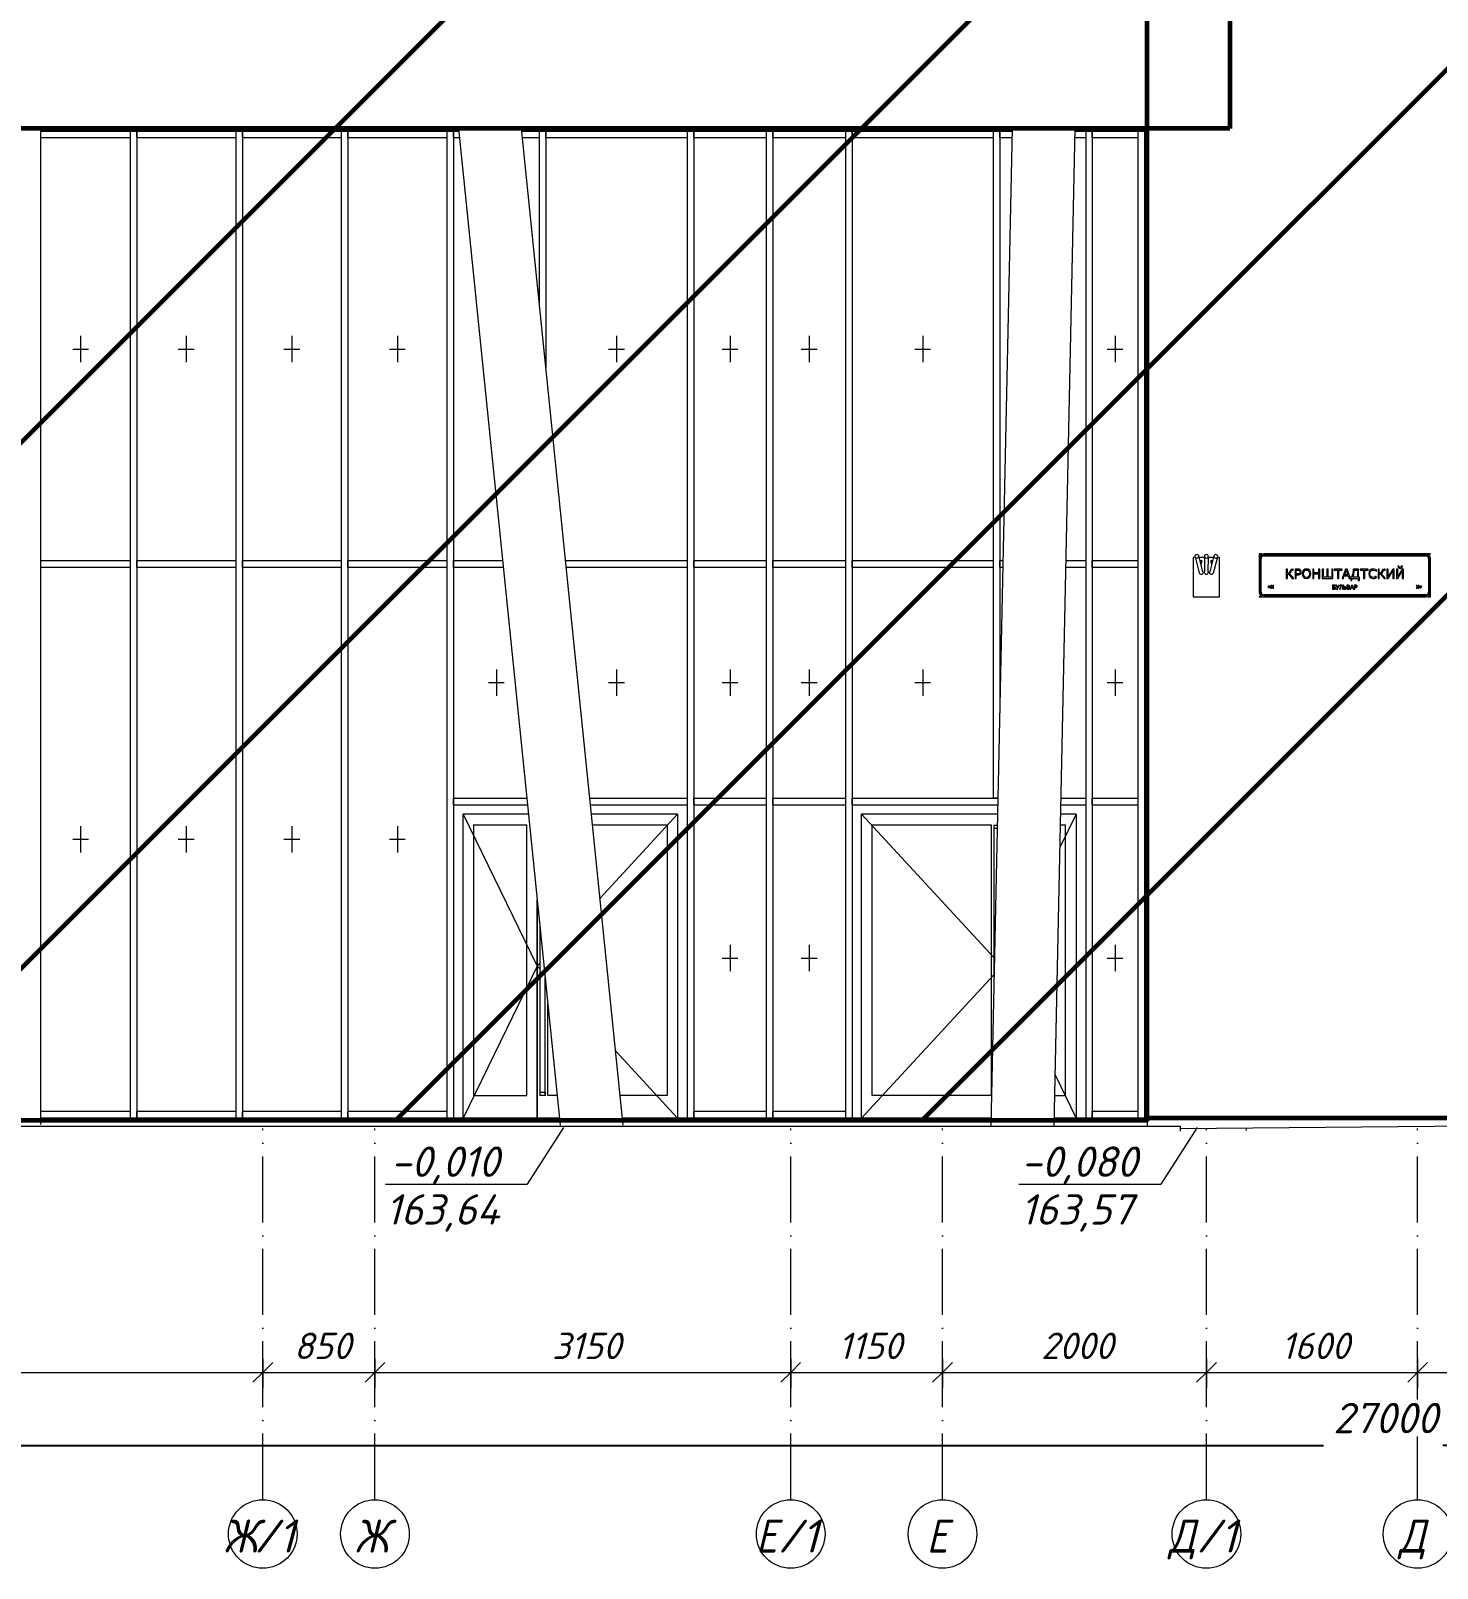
# Model space of a CAD drawing. Header units: millimetres. Extents: x 3914 to 443608, y -156176 to 78197.
# Drawn here: x 393640 to 404297, y -5714 to 5937 of the extents above; entities that cross this region are included whole.
import ezdxf

# ---------------------------------------------------------------- set-up
doc = ezdxf.new("R2010")
doc.units = ezdxf.units.MM
for name, pattern in [('200_ШТРИХ_ш1п0_6_', [160, 100, -60]), ('50_200_ШТРИХ_1Т_ш5_п1_п1_', [700, 500, -100, 0, -100]), ('Штриховая', [600, 400, -200])]:
    doc.linetypes.add(name, pattern=pattern)
for name, color, linetype, lineweight in [('0) клиннинг', 90, 'Continuous', 60), ('A-ANNO-DIMS', 7, 'Continuous', 9), ('A-ANNO-NOTE', 7, 'Continuous', 9), ('A-COLS', 7, 'Continuous', 9), ('A-DETL-3', 7, '200_ШТРИХ_ш1п0_6_', 9), ('A-DOOR-1', 7, 'Continuous', 5), ('A-FLOR', 7, 'Continuous', 9), ('A-GENM', 7, 'Continuous', 9), ('A-GLAZ-3', 7, 'Штриховая', 5), ('A-GLAZ-CURT', 7, 'Continuous', 9), ('A-GLAZ-CURT-1', 7, 'Continuous', 5), ('A-GLAZ-CWMG', 7, 'Continuous', 9), ('A-WALL', 7, 'Continuous', 5), ('I-WALL', 7, 'Continuous', 5), ('S-COLS', 7, 'Continuous', 9), ('Оси', 7, 'Continuous', 9), ('Оси-1', 7, '50_200_ШТРИХ_1Т_ш5_п1_п1_', 9)]:
    doc.layers.add(name, color=color, linetype=linetype, lineweight=lineweight)
doc.styles.add('ISOCPEUR_I', font='isocpeui.ttf', dxfattribs={"height": 250})
doc.styles.add('ISOCPEUR_I_1', font='isocpeui.ttf', dxfattribs={"height": 230})
doc.styles.add('ISOCPEUR_I_2', font='isocpeui.ttf', dxfattribs={"width": 0.9, "height": 250})
doc.dimstyles.new('ISO-2_0_0_9К_Средний_с_подложкой_1', dxfattribs={"dimscale": 304.8, "dimtxt": 199.196235, "dimasz": 0.492126, "dimexe": 0.393701, "dimexo": 0, "dimgap": 0.131234, "dimtad": 1, "dimdec": 0, "dimzin": 0, "dimdsep": 46, "dimtxsty": 'ISOCPEUR_I_1', "dimblk1": 'OBLIQUE', "dimblk2": 'OBLIQUE', "dimsah": 1, "dimcen": 0.09, "dimdle": 0.393701, "dimazin": 0, "dimtfac": 1, "dimtdec": 4, "dimtix": 1, "dimtmove": 2, "dimatfit": 3, "dimfxl": 1, "dimtvp": 1, "dimtfill": 1, "dimtolj": 1, "dimtzin": 0, "dimarcsym": 2})

# ---------------------------------------------------------------- blocks, each defined once
blk = doc.blocks.new('Ось сетки - Круг_Ø6_00__ISO-2_5_0_9K_ кружки поменьше-23056867-АР2_Фасад ___-А')
at = {"layer": 'Оси'}
blk.add_circle((0, -3152), 260, dxfattribs=at)
blk = doc.blocks.new('_Oblique')
at = {"color": 0, "linetype": 'ByBlock', "lineweight": -2}
blk.add_line((-0.5, -0.5), (0.5, 0.5), dxfattribs=at)
blk = doc.blocks.new('*D981')
at = {"layer": 'A-ANNO-DIMS', "color": 0, "lineweight": -2, "transparency": 16777216}
for p, q in [((390548, -4677), (390548, -4903)), ((417548, -4677), (417548, -4903)), ((390428, -4783), (403436, -4783)), ((417668, -4783), (404338, -4783))]:
    blk.add_line(p, q, dxfattribs=at)
at = {"layer": 'Defpoints', "color": 0, "transparency": 16777216}
for p in [(390548, -4677), (417548, -4677), (417548, -4783)]:
    blk.add_point(p, dxfattribs=at)
at = {"layer": 'A-ANNO-DIMS', "color": 0, "lineweight": -2, "transparency": 16777216, "xscale": 150, "yscale": 150, "zscale": 150, "rotation": 180}
blk.add_blockref('_Oblique', (390548, -4783), dxfattribs=at)
at = {"layer": 'A-ANNO-DIMS', "color": 0, "lineweight": -2, "transparency": 16777216, "xscale": 150, "yscale": 150, "zscale": 150}
blk.add_blockref('_Oblique', (417548, -4783), dxfattribs=at)
at = {"layer": 'A-ANNO-DIMS', "color": 0, "transparency": 16777216, "insert": (403508, -4461), "char_height": 230, "width": 758.48, "attachment_point": 1, "line_spacing_factor": 1.149209, "style": 'ISOCPEUR_I_1', "bg_fill": 3, "box_fill_scale": 1.1, "bg_fill_color": 256, "bg_fill_true_color": 13158600, "bg_fill_transparency": 0}
blk.add_mtext('\\A1;27000', dxfattribs=at)

msp = doc.modelspace()

# ---------------------------------------------------------------- hatches: boundary and pattern name
at = {"layer": '0) клиннинг'}
h = msp.add_hatch(dxfattribs=at)
h.set_pattern_fill('ANSI31', color=256, scale=888)
h.paths.add_polyline_path([(417898, 11627.2), (402098, 11627.2), (402098, 8226.9), (402725, 8226.9), (402725, 5197.2), (402098, 5197.2), (402098, -2302.8), (417898, -2302.8)])
h = msp.add_hatch(dxfattribs=at)
h.set_pattern_fill('ANSI31', color=256, scale=888)
h.paths.add_polyline_path([(402098, 8226.9), (390198, 8226.9), (390198, 5197.2), (402098, 5197.2)])
h = msp.add_hatch(dxfattribs=at)
h.set_pattern_fill('ANSI31', color=256, scale=888)
h.paths.add_polyline_path([(402725, 8226.9), (402098, 8226.9), (402098, 5197.2), (402725, 5197.2)], flags=17)
h = msp.add_hatch(dxfattribs=at)
h.set_pattern_fill('ANSI31', color=256, scale=888)
h.paths.add_polyline_path([(402098, 5197.2), (390448, 5197.2), (390448, -2317.8), (402098, -2317.8)])

# ---------------------------------------------------------------- linework, layer by layer
for points in [[(402098, 11627.2), (417898, 11627.2), (417898, -2302.8), (402098, -2302.8)], [(402725, 5197.2), (390198, 5197.2), (390198, 8226.9), (402725, 8226.9)], [(402098, 5197.2), (390448, 5197.2), (390448, -2317.8), (402098, -2317.8)]]:
    msp.add_lwpolyline(points, close=True, dxfattribs=at)
at = {"layer": 'A-ANNO-DIMS'}
for p, q in [((395398, -4124.3), (395398, -4350.3)), ((395398, -4230.3), (395398, -4124.3)), ((395398, -4124.3), (395398, -4350.3)), ((395398, -4230.3), (395398, -4124.3)), ((396248, -4124.3), (396248, -4350.3)), ((396248, -4230.3), (396248, -4124.3)), ((396248, -4124.3), (396248, -4350.3)), ((396248, -4230.3), (396248, -4124.3)), ((399398, -4124.3), (399398, -4350.3)), ((399398, -4230.3), (399398, -4124.3)), ((399398, -4124.3), (399398, -4350.3)), ((399398, -4230.3), (399398, -4124.3)), ((400548, -4124.3), (400548, -4350.3)), ((400548, -4230.3), (400548, -4124.3)), ((400548, -4124.3), (400548, -4350.3)), ((400548, -4230.3), (400548, -4124.3)), ((402548, -4124.3), (402548, -4350.3)), ((402548, -4230.3), (402548, -4124.3)), ((402548, -4124.3), (402548, -4350.3)), ((402548, -4230.3), (402548, -4124.3)), ((404148, -4124.3), (404148, -4350.3)), ((404148, -4230.3), (404148, -4124.3)), ((404148, -4124.3), (404148, -4350.3)), ((404148, -4230.3), (404148, -4124.3)), ((390428, -4230.3), (395398, -4230.3)), ((395398, -4230.3), (396248, -4230.3)), ((396248, -4230.3), (399398, -4230.3)), ((399398, -4230.3), (400548, -4230.3)), ((400548, -4230.3), (402548, -4230.3)), ((402548, -4230.3), (404148, -4230.3)), ((404148, -4230.3), (405548, -4230.3))]:
    msp.add_line(p, q, dxfattribs=at)
at = {"layer": 'A-ANNO-DIMS', "lineweight": 20}
for p, q in [((395398, -4230.3), (395473, -4155.3)), ((395398, -4230.3), (395473, -4155.3)), ((396248, -4230.3), (396323, -4155.3)), ((396248, -4230.3), (396323, -4155.3)), ((399398, -4230.3), (399473, -4155.3)), ((399398, -4230.3), (399473, -4155.3)), ((400548, -4230.3), (400623, -4155.3)), ((400548, -4230.3), (400623, -4155.3)), ((402548, -4230.3), (402623, -4155.3)), ((402548, -4230.3), (402623, -4155.3)), ((404148, -4230.3), (404223, -4155.3)), ((404148, -4230.3), (404223, -4155.3)), ((395398, -4230.3), (395323, -4305.3)), ((395398, -4230.3), (395323, -4305.3)), ((396248, -4230.3), (396173, -4305.3)), ((399398, -4230.3), (399323, -4305.3)), ((399398, -4230.3), (399323, -4305.3)), ((400548, -4230.3), (400473, -4305.3)), ((400548, -4230.3), (400473, -4305.3)), ((402548, -4230.3), (402473, -4305.3)), ((402548, -4230.3), (402473, -4305.3)), ((404148, -4230.3), (404073, -4305.3)), ((404148, -4230.3), (404073, -4305.3))]:
    msp.add_line(p, q, dxfattribs=at)
at = {"layer": 'A-ANNO-NOTE'}
for p, q in [((397677.2, -2374), (397401.6, -2803.8)), ((402477.2, -2374), (402201.6, -2803.8)), ((397401.6, -2806.9), (396326.8, -2806.9)), ((402201.6, -2806.9), (401126.8, -2806.9))]:
    msp.add_line(p, q, dxfattribs=at)
at = {"layer": 'A-COLS'}
for p, q in [((393717, -2350.9), (393717, 5197.2)), ((396880.3, 5197.2), (397651.7, -2356.7)), ((398129.7, -2356.7), (397358.3, 5197.2)), ((401076.2, 5197.2), (400915, -2361.8)), ((401393, -2361.8), (401554.2, 5197.2))]:
    msp.add_line(p, q, dxfattribs=at)
at = {"layer": 'A-DETL-3'}
for p, q in [((404246.7, 1972.2), (402946.7, 1972.2)), ((402946.7, 1972.2), (402946.7, 1647.2)), ((404246.7, 1647.2), (404246.7, 1972.2)), ((402946.7, 1647.2), (404246.7, 1647.2))]:
    msp.add_line(p, q, dxfattribs=at)
at = {"layer": 'A-DOOR-1'}
for p, q in [((396915, -2302.8), (396915, 0.2)), ((397411.6, 0.2), (396915, 0.2)), ((396915, 0.2), (397478, -1151.3)), ((398541, 0.2), (397888.5, 0.2)), ((398541, 0.2), (397953, -636.7)), ((398541, 0.2), (398541, -2302.8)), ((399935, -2302.8), (399935, 0.2)), ((400965.4, 0.2), (399935, 0.2)), ((399935, 0.2), (400938, -1086.3)), ((401561, 0.2), (401438, -251.3)), ((401561, 0.2), (401443.3, 0.2)), ((401561, 0.2), (401561, -2302.8)), ((396995, -79.8), (396995, -2132.8)), ((396995, -79.8), (397398, -79.8)), ((397398, -2132.8), (397398, -79.8)), ((397896.6, -79.8), (398461, -79.8)), ((398461, -79.8), (398461, -2132.8)), ((400015, -2132.8), (400015, -79.8)), ((400015, -79.8), (400918, -79.8)), ((400918, -79.8), (400918, -2132.8)), ((401441.6, -79.8), (401481, -79.8)), ((401481, -2132.8), (401481, -79.8)), ((397478, -645.2), (397478, -2302.8)), ((397478, -2302.8), (397478, -645.2)), ((397478, -1151.3), (396915, -2302.8)), ((397498, -1129.6), (397478, -1151.3)), ((397478, -1151.3), (397498, -1173)), ((400938, -1216.3), (399935, -2302.8)), ((397558, -2132.8), (397558, -1436.5)), ((398071.9, -1794.7), (398541, -2302.8)), ((401400.5, -1974.7), (401561, -2302.8)), ((396995, -2132.8), (397398, -2132.8)), ((397629.2, -2132.8), (397558, -2132.8)), ((398461, -2132.8), (398106.6, -2132.8)), ((400918, -2132.8), (400015, -2132.8)), ((401397.6, -2132.8), (401481, -2132.8)), ((397478, -2302.8), (396915, -2302.8)), ((397646.3, -2302.8), (397478, -2302.8)), ((398541, -2302.8), (398124, -2302.8)), ((400916.5, -2302.8), (399935, -2302.8)), ((401561, -2302.8), (401394, -2302.8))]:
    msp.add_line(p, q, dxfattribs=at)
at = {"layer": 'A-FLOR'}
for p, q in [((393716.9, -2317.8), (397647.8, -2317.8)), ((398125.7, -2317.8), (400916.3, -2317.8)), ((401393.5, -2317.8), (402098, -2317.8)), ((402348, -2367.8), (390448, -2367.8)), ((402348, -2365.2), (402348, -2402.2))]:
    msp.add_line(p, q, dxfattribs=at)
at = {"layer": 'A-GENM'}
for p, q in [((402462.7, 1945.2), (402448.3, 1945.2)), ((402448.3, 1945.2), (402448.3, 1647.2)), ((402461.3, 1950.5), (402492.8, 1830.1)), ((402521.8, 1837.6), (402490.3, 1958)), ((402532.3, 1945.2), (402493.6, 1945.2)), ((402502.4, 1918.3), (402501.6, 1914.6)), ((402507.3, 1892.5), (402512.2, 1916.4)), ((402532.3, 1954.3), (402532.2, 1833.8)), ((402562.2, 1833.8), (402562.3, 1954.2)), ((402600.9, 1945.2), (402562.3, 1945.2)), ((402604.2, 1958), (402572.8, 1837.6)), ((402582.4, 1916.4), (402587.2, 1892.5)), ((402592.9, 1914.6), (402592.2, 1918.3)), ((402601.8, 1830.1), (402633.2, 1950.5)), ((402646.3, 1945.2), (402631.9, 1945.2)), ((402646.3, 1647.2), (402646.3, 1945.2)), ((402946.7, 1937.2), (402946.7, 1682.2)), ((402956.7, 1937.2), (402956.7, 1682.2)), ((402961.7, 1682.2), (402961.7, 1937.2)), ((404211.7, 1972.2), (402981.7, 1972.2)), ((404211.7, 1962.2), (402981.7, 1962.2)), ((402981.7, 1957.2), (404211.7, 1957.2)), ((404006.2, 1879.1), (403996.9, 1879.1)), ((403996.9, 1879.1), (404002, 1867)), ((404002, 1867), (404014.9, 1862.9)), ((404008.4, 1871.1), (404006.2, 1879.1)), ((404014.9, 1868.7), (404008.4, 1871.1)), ((404021.3, 1871.1), (404014.9, 1868.7)), ((404014.9, 1862.9), (404027.8, 1867)), ((404023.6, 1879.1), (404021.3, 1871.1)), ((404032.9, 1879.1), (404023.6, 1879.1)), ((404027.8, 1867), (404032.9, 1879.1)), ((404231.7, 1937.2), (404231.7, 1682.2)), ((404236.7, 1682.2), (404236.7, 1937.2)), ((404246.7, 1682.2), (404246.7, 1937.2)), ((403161.7, 1857.1), (403152.5, 1857.1)), ((403152.5, 1857.1), (403152.5, 1787.5)), ((403152.5, 1787.5), (403161.7, 1787.5)), ((403161.7, 1825.8), (403161.7, 1857.1)), ((403166.4, 1826.2), (403161.7, 1825.8)), ((403161.7, 1787.5), (403161.7, 1818.8)), ((403161.7, 1818.8), (403169.9, 1818.8)), ((403170.5, 1827.8), (403166.4, 1826.2)), ((403169.9, 1818.8), (403198.4, 1787.5)), ((403174.4, 1830.9), (403170.5, 1827.8)), ((403177.7, 1835.8), (403174.4, 1830.9)), ((403176.5, 1823.9), (403183.5, 1829)), ((403209.3, 1787.5), (403176.5, 1823.9)), ((403179.2, 1839), (403177.7, 1835.8)), ((403180.9, 1843), (403179.2, 1839)), ((403188.8, 1853.9), (403180.9, 1843)), ((403183.5, 1829), (403188.7, 1838.1)), ((403188.7, 1838.1), (403190.8, 1843)), ((403202, 1857.1), (403188.8, 1853.9)), ((403190.8, 1843), (403193.3, 1846.3)), ((403193.3, 1846.3), (403196.6, 1848.3)), ((403196.6, 1848.3), (403201.8, 1849)), ((403198.4, 1787.5), (403209.3, 1787.5)), ((403201.8, 1849), (403205.8, 1849)), ((403205.8, 1857.1), (403202, 1857.1)), ((403205.8, 1849), (403205.8, 1857.1)), ((403239, 1857.1), (403219.7, 1857.1)), ((403219.7, 1857.1), (403219.7, 1787.5)), ((403219.7, 1787.5), (403229, 1787.5)), ((403229, 1821.1), (403229, 1849)), ((403229, 1849), (403238.6, 1849)), ((403237.2, 1821.1), (403229, 1821.1)), ((403229, 1787.5), (403229, 1813)), ((403229, 1813), (403238.5, 1813)), ((403246.7, 1822.1), (403237.2, 1821.1)), ((403238.5, 1813), (403251.2, 1814.8)), ((403238.6, 1849), (403246.2, 1848.3)), ((403249.8, 1856), (403239, 1857.1)), ((403246.2, 1848.3), (403251.5, 1846.2)), ((403252.7, 1825.3), (403246.7, 1822.1)), ((403257.7, 1852.7), (403249.8, 1856)), ((403251.2, 1814.8), (403259.9, 1820.3)), ((403251.5, 1846.2), (403255.5, 1841.9)), ((403255.9, 1830), (403252.7, 1825.3)), ((403255.5, 1841.9), (403256.9, 1835.6)), ((403256.9, 1835.6), (403255.9, 1830)), ((403263.9, 1846), (403257.7, 1852.7)), ((403259.9, 1820.3), (403264.5, 1827.2)), ((403266.1, 1835.8), (403263.9, 1846)), ((403264.5, 1827.2), (403266.1, 1835.8)), ((403276.5, 1837.4), (403274.3, 1822.3)), ((403274.3, 1822.3), (403276.5, 1807)), ((403282.9, 1848.9), (403276.5, 1837.4)), ((403276.5, 1807), (403282.9, 1795.7)), ((403293, 1855.8), (403282.9, 1848.9)), ((403282.9, 1795.7), (403293, 1788.7)), ((403283.5, 1822.3), (403285, 1834.1)), ((403285.1, 1810.3), (403283.5, 1822.3)), ((403285, 1834.1), (403289.6, 1842.9)), ((403289.7, 1801.6), (403285.1, 1810.3)), ((403289.6, 1842.9), (403296.7, 1848.3)), ((403296.9, 1796.2), (403289.7, 1801.6)), ((403306.1, 1858.2), (403293, 1855.8)), ((403293, 1788.7), (403306.1, 1786.3)), ((403296.7, 1848.3), (403306.2, 1850.1)), ((403306.2, 1794.4), (403296.9, 1796.2)), ((403319.4, 1855.8), (403306.1, 1858.2)), ((403306.1, 1786.3), (403319.3, 1788.7)), ((403306.2, 1850.1), (403315.6, 1848.3)), ((403315.5, 1796.2), (403306.2, 1794.4)), ((403322.6, 1801.6), (403315.5, 1796.2)), ((403315.6, 1848.3), (403322.7, 1842.9)), ((403319.3, 1788.7), (403329.4, 1795.7)), ((403329.4, 1848.9), (403319.4, 1855.8)), ((403327.2, 1810.3), (403322.6, 1801.6)), ((403322.7, 1842.9), (403327.3, 1834.1)), ((403328.8, 1822.3), (403327.2, 1810.3)), ((403327.3, 1834.1), (403328.8, 1822.3)), ((403335.8, 1837.5), (403329.4, 1848.9)), ((403329.4, 1795.7), (403335.8, 1807)), ((403338.1, 1822.3), (403335.8, 1837.5)), ((403335.8, 1807), (403338.1, 1822.3)), ((403362.4, 1857.1), (403353.1, 1857.1)), ((403353.1, 1857.1), (403353.1, 1787.5)), ((403353.1, 1787.5), (403362.4, 1787.5)), ((403362.4, 1829.2), (403362.4, 1857.1)), ((403397.2, 1829.2), (403362.4, 1829.2)), ((403362.4, 1787.5), (403362.4, 1821.1)), ((403362.4, 1821.1), (403397.2, 1821.1)), ((403406.5, 1857.1), (403397.2, 1857.1)), ((403397.2, 1857.1), (403397.2, 1829.2)), ((403397.2, 1821.1), (403397.2, 1787.5)), ((403397.2, 1787.5), (403406.5, 1787.5)), ((403406.5, 1787.5), (403406.5, 1857.1)), ((403434.3, 1857.1), (403425, 1857.1)), ((403425, 1857.1), (403425, 1787.5)), ((403425, 1787.5), (403506.2, 1787.5)), ((403434.3, 1795.6), (403434.3, 1857.1)), ((403461, 1795.6), (403434.3, 1795.6)), ((403470.3, 1857.1), (403461, 1857.1)), ((403461, 1857.1), (403461, 1795.6)), ((403470.3, 1795.6), (403470.3, 1857.1)), ((403497, 1795.6), (403470.3, 1795.6)), ((403506.2, 1857.1), (403497, 1857.1)), ((403497, 1857.1), (403497, 1795.6)), ((403506.2, 1787.5), (403506.2, 1857.1)), ((403575.8, 1857.1), (403515.5, 1857.1)), ((403515.5, 1857.1), (403515.5, 1849)), ((403515.5, 1849), (403541, 1849)), ((403541, 1849), (403541, 1787.5)), ((403541, 1787.5), (403550.3, 1787.5)), ((403550.3, 1787.5), (403550.3, 1849)), ((403550.3, 1849), (403575.8, 1849)), ((403575.8, 1849), (403575.8, 1857.1)), ((403601.5, 1857.1), (403575.8, 1787.5)), ((403575.8, 1787.5), (403585.7, 1787.5)), ((403585.7, 1787.5), (403592.7, 1807.2)), ((403592.7, 1807.2), (403622.7, 1807.2)), ((403595.7, 1815.3), (403607.7, 1848.6)), ((403619.7, 1815.3), (403595.7, 1815.3)), ((403614, 1857.1), (403601.5, 1857.1)), ((403607.7, 1848.6), (403619.7, 1815.3)), ((403639.6, 1787.5), (403614, 1857.1)), ((403622.7, 1807.2), (403629.7, 1787.5)), ((403629.7, 1787.5), (403639.6, 1787.5)), ((403646.6, 1795.6), (403640.8, 1795.6)), ((403640.8, 1795.6), (403640.8, 1771.2)), ((403640.8, 1771.2), (403650.1, 1771.2)), ((403655.9, 1821.7), (403646.6, 1795.6)), ((403650.1, 1771.2), (403650.1, 1787.5)), ((403650.1, 1787.5), (403698.8, 1787.5)), ((403659.4, 1857.1), (403655.9, 1821.7)), ((403655.9, 1795.6), (403664.6, 1818.4)), ((403691.8, 1795.6), (403655.9, 1795.6)), ((403701.1, 1857.1), (403659.4, 1857.1)), ((403664.6, 1818.4), (403668.6, 1849)), ((403668.6, 1849), (403691.8, 1849)), ((403691.8, 1849), (403691.8, 1795.6)), ((403698.8, 1787.5), (403698.8, 1771.2)), ((403698.8, 1771.2), (403708.1, 1771.2)), ((403701.1, 1795.6), (403701.1, 1857.1)), ((403708.1, 1795.6), (403701.1, 1795.6)), ((403708.1, 1771.2), (403708.1, 1795.6)), ((403773, 1857.1), (403712.7, 1857.1)), ((403712.7, 1857.1), (403712.7, 1849)), ((403712.7, 1849), (403738.2, 1849)), ((403738.2, 1849), (403738.2, 1787.5)), ((403738.2, 1787.5), (403747.5, 1787.5)), ((403747.5, 1787.5), (403747.5, 1849)), ((403747.5, 1849), (403773, 1849)), ((403773, 1849), (403773, 1857.1)), ((403780.1, 1837.5), (403777.7, 1822.2)), ((403777.7, 1822.2), (403780.2, 1806.3)), ((403787.2, 1849), (403780.1, 1837.5)), ((403780.2, 1806.3), (403787.3, 1795.1)), ((403787, 1822.2), (403788.8, 1834.4)), ((403789, 1809.7), (403787, 1822.2)), ((403797.9, 1855.9), (403787.2, 1849)), ((403787.3, 1795.1), (403798.1, 1788.4)), ((403788.8, 1834.4), (403793.9, 1843.2)), ((403794.1, 1801.1), (403789, 1809.7)), ((403793.9, 1843.2), (403801.5, 1848.4)), ((403801.9, 1796.1), (403794.1, 1801.1)), ((403811.9, 1858.2), (403797.9, 1855.9)), ((403798.1, 1788.4), (403811.9, 1786.3)), ((403801.5, 1848.4), (403811.1, 1850.1)), ((403811.2, 1794.4), (403801.9, 1796.1)), ((403811.1, 1850.1), (403823.4, 1847.9)), ((403823.9, 1796.8), (403811.2, 1794.4)), ((403823.2, 1856.9), (403811.9, 1858.2)), ((403811.9, 1786.3), (403819.3, 1787)), ((403819.3, 1787), (403825.5, 1788.5)), ((403835.7, 1852), (403823.2, 1856.9)), ((403823.4, 1847.9), (403835.7, 1840.8)), ((403835, 1803.7), (403823.9, 1796.8)), ((403825.5, 1788.5), (403831, 1790.6)), ((403831, 1790.6), (403835.7, 1792.7)), ((403835.7, 1792.7), (403835, 1803.7)), ((403835.7, 1840.8), (403835.7, 1852)), ((403857.7, 1857.1), (403848.4, 1857.1)), ((403848.4, 1857.1), (403848.4, 1787.5)), ((403848.4, 1787.5), (403857.7, 1787.5)), ((403857.7, 1825.8), (403857.7, 1857.1)), ((403862.4, 1826.2), (403857.7, 1825.8)), ((403857.7, 1787.5), (403857.7, 1818.8)), ((403857.7, 1818.8), (403865.8, 1818.8)), ((403866.5, 1827.8), (403862.4, 1826.2)), ((403865.8, 1818.8), (403894.4, 1787.5)), ((403870.3, 1830.9), (403866.5, 1827.8)), ((403873.7, 1835.8), (403870.3, 1830.9)), ((403872.4, 1823.9), (403879.5, 1829)), ((403905.3, 1787.5), (403872.4, 1823.9)), ((403875.2, 1839), (403873.7, 1835.8)), ((403876.9, 1843), (403875.2, 1839)), ((403884.7, 1853.9), (403876.9, 1843)), ((403879.5, 1829), (403884.6, 1838.1)), ((403884.6, 1838.1), (403886.8, 1843)), ((403897.9, 1857.1), (403884.7, 1853.9)), ((403886.8, 1843), (403889.2, 1846.3)), ((403889.2, 1846.3), (403892.6, 1848.3)), ((403892.6, 1848.3), (403897.8, 1849)), ((403894.4, 1787.5), (403905.3, 1787.5)), ((403897.8, 1849), (403901.8, 1849)), ((403901.8, 1857.1), (403897.9, 1857.1)), ((403901.8, 1849), (403901.8, 1857.1)), ((403925, 1857.1), (403915.7, 1857.1)), ((403915.7, 1857.1), (403915.7, 1787.5)), ((403915.7, 1787.5), (403925.1, 1787.5)), ((403959.2, 1857.1), (403925, 1802.2)), ((403925, 1802.2), (403925, 1857.1)), ((403925.1, 1787.5), (403959.8, 1843.2)), ((403969.1, 1857.1), (403959.2, 1857.1)), ((403959.8, 1843.2), (403959.8, 1787.5)), ((403959.8, 1787.5), (403969.1, 1787.5)), ((403969.1, 1787.5), (403969.1, 1857.1)), ((403996.9, 1857.1), (403987.6, 1857.1)), ((403987.6, 1857.1), (403987.6, 1787.5)), ((403987.6, 1787.5), (403997, 1787.5)), ((404031.1, 1857.1), (403996.9, 1802.2)), ((403996.9, 1802.2), (403996.9, 1857.1)), ((403997, 1787.5), (404031.7, 1843.2)), ((404041, 1857.1), (404031.1, 1857.1)), ((404031.7, 1843.2), (404031.7, 1787.5)), ((404031.7, 1787.5), (404041, 1787.5)), ((404041, 1787.5), (404041, 1857.1)), ((402448.3, 1647.2), (402646.3, 1647.2)), ((404211.7, 1662.2), (402981.7, 1662.2)), ((402981.7, 1657.2), (404211.7, 1657.2)), ((402981.7, 1647.2), (404211.7, 1647.2)), ((403023.4, 1733.3), (403012.8, 1722.7)), ((403012.8, 1722.7), (403023.4, 1712.1)), ((403023.4, 1725.3), (403023.4, 1733.3)), ((403028.4, 1725.3), (403023.4, 1725.3)), ((403023.4, 1712.1), (403023.4, 1720.1)), ((403023.4, 1720.1), (403028.4, 1720.1)), ((403036.4, 1733.3), (403028.4, 1725.3)), ((403028.4, 1720.1), (403036.4, 1712.1)), ((403035.5, 1725.3), (403043.5, 1733.3)), ((403042.6, 1725.3), (403035.5, 1725.3)), ((403043.5, 1712.1), (403035.5, 1720.1)), ((403035.5, 1720.1), (403042.6, 1720.1)), ((403043.5, 1733.3), (403036.4, 1733.3)), ((403036.4, 1712.1), (403043.5, 1712.1)), ((403050.6, 1733.3), (403042.6, 1725.3)), ((403042.6, 1720.1), (403050.6, 1712.1)), ((403047, 1722.7), (403057.6, 1733.3)), ((403057.6, 1712.1), (403047, 1722.7)), ((403057.6, 1733.3), (403050.6, 1733.3)), ((403050.6, 1712.1), (403057.6, 1712.1)), ((403504.3, 1735.2), (403504.3, 1705.2)), ((403523, 1735.2), (403504.3, 1735.2)), ((403504.3, 1705.2), (403515.7, 1705.2)), ((403508, 1722.6), (403508, 1731.5)), ((403508, 1731.5), (403523, 1731.5)), ((403515, 1722.6), (403508, 1722.6)), ((403508, 1709), (403508, 1718.8)), ((403508, 1718.8), (403513.4, 1718.8)), ((403516.1, 1709), (403508, 1709)), ((403513.4, 1718.8), (403519, 1718.4)), ((403521.2, 1721.8), (403515, 1722.6)), ((403515.7, 1705.2), (403522.4, 1706.5)), ((403520.9, 1710.2), (403516.1, 1709)), ((403519, 1718.4), (403521.6, 1716.9)), ((403522.6, 1713.9), (403520.9, 1710.2)), ((403524.9, 1718.9), (403521.2, 1721.8)), ((403521.6, 1716.9), (403522.6, 1713.9)), ((403522.4, 1706.5), (403525.3, 1709.7)), ((403523, 1731.5), (403523, 1735.2)), ((403526.3, 1714), (403524.9, 1718.9)), ((403525.3, 1709.7), (403526.3, 1714)), ((403529.4, 1735.2), (403540.5, 1713.1)), ((403533.5, 1735.2), (403529.4, 1735.2)), ((403536.3, 1708.5), (403533.4, 1708.5)), ((403533.4, 1708.5), (403533.4, 1705.2)), ((403533.4, 1705.2), (403536.7, 1704.7)), ((403542.5, 1717.4), (403533.5, 1735.2)), ((403538.5, 1709.3), (403536.3, 1708.5)), ((403536.7, 1704.7), (403540.2, 1706.1)), ((403540.5, 1713.1), (403538.5, 1709.3)), ((403540.2, 1706.1), (403543.3, 1711.8)), ((403550.6, 1735.2), (403542.5, 1717.4)), ((403543.3, 1711.8), (403554.7, 1735.2)), ((403554.7, 1735.2), (403550.6, 1735.2)), ((403555.9, 1709), (403555.4, 1705.2)), ((403555.4, 1705.2), (403558.5, 1704.7)), ((403557.7, 1708.5), (403555.9, 1709)), ((403559.9, 1709.5), (403557.7, 1708.5)), ((403558.5, 1704.7), (403562.1, 1705.9)), ((403560.6, 1714.2), (403559.9, 1709.5)), ((403560.6, 1735.2), (403560.6, 1714.2)), ((403578.9, 1735.2), (403560.6, 1735.2)), ((403562.1, 1705.9), (403563.9, 1709.3)), ((403563.9, 1709.3), (403564.3, 1716.2)), ((403564.3, 1716.2), (403564.3, 1731.5)), ((403564.3, 1731.5), (403575.1, 1731.5)), ((403575.1, 1731.5), (403575.1, 1705.2)), ((403575.1, 1705.2), (403578.9, 1705.2)), ((403578.9, 1705.2), (403578.9, 1735.2)), ((403585.5, 1735.2), (403585.5, 1705.2)), ((403589.2, 1735.2), (403585.5, 1735.2)), ((403585.5, 1705.2), (403596.6, 1705.2)), ((403589.2, 1722.6), (403589.2, 1735.2)), ((403596.2, 1722.6), (403589.2, 1722.6)), ((403589.2, 1709), (403589.2, 1718.8)), ((403589.2, 1718.8), (403594.6, 1718.8)), ((403596.6, 1709), (403589.2, 1709)), ((403594.6, 1718.8), (403600.2, 1718.5)), ((403603.4, 1721.4), (403596.2, 1722.6)), ((403602.4, 1710.4), (403596.6, 1709)), ((403596.6, 1705.2), (403605.2, 1707.8)), ((403600.2, 1718.5), (403602.8, 1716.9)), ((403603.8, 1714), (403602.4, 1710.4)), ((403602.8, 1716.9), (403603.8, 1714)), ((403606.6, 1718.2), (403603.4, 1721.4)), ((403605.2, 1707.8), (403607.5, 1714)), ((403607.5, 1714), (403606.6, 1718.2)), ((403624.1, 1735.2), (403612.7, 1735.2)), ((403612.7, 1735.2), (403612.7, 1705.2)), ((403612.7, 1705.2), (403624.1, 1705.2)), ((403616.4, 1723), (403616.4, 1731.5)), ((403616.4, 1731.5), (403622.8, 1731.5)), ((403623.3, 1723), (403616.4, 1723)), ((403616.4, 1709), (403616.4, 1719.3)), ((403616.4, 1719.3), (403623.8, 1719.3)), ((403624.1, 1709), (403616.4, 1709)), ((403622.8, 1731.5), (403627.6, 1731.1)), ((403627.3, 1723.4), (403623.3, 1723)), ((403623.8, 1719.3), (403628.4, 1718.8)), ((403629.8, 1734.4), (403624.1, 1735.2)), ((403626.9, 1709.1), (403624.1, 1709)), ((403624.1, 1705.2), (403628.9, 1705.7)), ((403629.3, 1709.9), (403626.9, 1709.1)), ((403629.7, 1724.7), (403627.3, 1723.4)), ((403627.6, 1731.1), (403629.8, 1729.6)), ((403628.4, 1718.8), (403630.7, 1717)), ((403628.9, 1705.7), (403632.1, 1707.2)), ((403630.8, 1711.6), (403629.3, 1709.9)), ((403630.5, 1727.2), (403629.7, 1724.7)), ((403633.1, 1731.6), (403629.8, 1734.4)), ((403629.8, 1729.6), (403630.5, 1727.2)), ((403630.2, 1721.6), (403633.3, 1724.3)), ((403633.9, 1718.8), (403630.2, 1721.6)), ((403630.7, 1717), (403631.5, 1714.1)), ((403631.5, 1714.1), (403630.8, 1711.6)), ((403632.1, 1707.2), (403634.3, 1710.1)), ((403634.3, 1727.8), (403633.1, 1731.6)), ((403633.3, 1724.3), (403634.3, 1727.8)), ((403635.2, 1714.2), (403633.9, 1718.8)), ((403634.3, 1710.1), (403635.2, 1714.2)), ((403648.9, 1735.2), (403636.9, 1705.2)), ((403636.9, 1705.2), (403640.8, 1705.2)), ((403640.8, 1705.2), (403644.3, 1714.6)), ((403644.3, 1714.6), (403656.6, 1714.6)), ((403645.6, 1718.3), (403648.6, 1726.4)), ((403655.3, 1718.3), (403645.6, 1718.3)), ((403648.6, 1726.4), (403650.5, 1731.5)), ((403652.1, 1735.2), (403648.9, 1735.2)), ((403650.5, 1731.5), (403652.6, 1725.7)), ((403664, 1705.2), (403652.1, 1735.2)), ((403652.6, 1725.7), (403655.3, 1718.3)), ((403656.6, 1714.6), (403660.1, 1705.2)), ((403660.1, 1705.2), (403664, 1705.2)), ((403679.2, 1735.2), (403668.1, 1735.2)), ((403668.1, 1735.2), (403668.1, 1705.2)), ((403668.1, 1705.2), (403671.8, 1705.2)), ((403671.8, 1721.2), (403671.8, 1731.5)), ((403671.8, 1731.5), (403679.6, 1731.5)), ((403679.7, 1721.2), (403671.8, 1721.2)), ((403671.8, 1705.2), (403671.8, 1717.4)), ((403671.8, 1717.4), (403679.4, 1717.4)), ((403683.7, 1734.9), (403679.2, 1735.2)), ((403679.4, 1717.4), (403688.2, 1720.1)), ((403679.6, 1731.5), (403683.3, 1731.2)), ((403685.2, 1722.5), (403679.7, 1721.2)), ((403683.3, 1731.2), (403685.9, 1729.5)), ((403687.3, 1733.5), (403683.7, 1734.9)), ((403686.8, 1726.4), (403685.2, 1722.5)), ((403685.9, 1729.5), (403686.8, 1726.4)), ((403689.7, 1730.6), (403687.3, 1733.5)), ((403688.2, 1720.1), (403690.6, 1726.5)), ((403690.6, 1726.5), (403689.7, 1730.6)), ((404142.9, 1733.3), (404135.8, 1733.3)), ((404135.8, 1733.3), (404146.4, 1722.7)), ((404146.4, 1722.7), (404135.8, 1712.1)), ((404135.8, 1712.1), (404142.9, 1712.1)), ((404150.9, 1725.3), (404142.9, 1733.3)), ((404142.9, 1712.1), (404150.9, 1720.1)), ((404157, 1733.3), (404149.9, 1733.3)), ((404149.9, 1733.3), (404157.9, 1725.3)), ((404157.9, 1720.1), (404149.9, 1712.1)), ((404149.9, 1712.1), (404157, 1712.1)), ((404157.9, 1725.3), (404150.9, 1725.3)), ((404150.9, 1720.1), (404157.9, 1720.1)), ((404165, 1725.3), (404157, 1733.3)), ((404157, 1712.1), (404165, 1720.1)), ((404170, 1725.3), (404165, 1725.3)), ((404165, 1720.1), (404170, 1720.1)), ((404170, 1733.3), (404170, 1725.3)), ((404180.6, 1722.7), (404170, 1733.3)), ((404170, 1712.1), (404180.6, 1722.7)), ((404170, 1720.1), (404170, 1712.1))]:
    msp.add_line(p, q, dxfattribs=at)
at = {"layer": 'A-GENM', "flags": 128}
for points in [[(402502.4, 1918.3), (402502.7, 1919.6), (402503.3, 1920.7), (402504.1, 1921.7), (402505.1, 1922.4), (402506.1, 1923), (402507.3, 1923.2)], [(402507.3, 1923.2), (402508.4, 1923.1), (402509.5, 1922.8), (402510.4, 1922.1), (402511.2, 1921.3), (402511.8, 1920.2), (402512.2, 1919), (402512.3, 1917.7), (402512.2, 1916.4), (402511.8, 1915.2)], [(402582.7, 1915.2), (402582.4, 1916.4), (402582.2, 1917.7), (402582.4, 1919), (402582.7, 1920.2), (402583.3, 1921.3), (402584.1, 1922.1), (402585.1, 1922.8), (402586.1, 1923.1), (402587.3, 1923.2)], [(402587.3, 1923.2), (402588.4, 1923), (402589.5, 1922.4), (402590.4, 1921.7), (402591.2, 1920.7), (402591.8, 1919.6), (402592.2, 1918.3)], [(402507.3, 1817.3), (402503.7, 1818), (402500.2, 1819.6), (402497.2, 1822), (402494.8, 1825.1), (402493.1, 1828.8), (402492.8, 1830.1)], [(402521.4, 1838.9), (402522.3, 1835), (402522.3, 1831), (402521.4, 1827.2), (402519.7, 1823.7), (402517.3, 1820.9), (402514.3, 1818.8), (402510.9, 1817.6), (402507.3, 1817.3)], [(402547.2, 1817.3), (402543.6, 1817.8), (402540.2, 1819.2), (402537.3, 1821.5), (402534.9, 1824.4), (402533.2, 1828), (402532.3, 1831.9), (402532.3, 1835.8)], [(402562.1, 1835.8), (402562.1, 1831.8), (402561.2, 1828), (402559.6, 1824.4), (402557.2, 1821.5), (402554.2, 1819.2), (402550.8, 1817.8), (402547.2, 1817.3)], [(402587.3, 1817.3), (402583.7, 1817.6), (402580.2, 1818.8), (402577.2, 1820.9), (402574.8, 1823.7), (402573.1, 1827.2), (402572.3, 1831), (402572.3, 1835), (402573.1, 1838.9)], [(402601.8, 1830.1), (402601.4, 1828.8), (402599.7, 1825.1), (402597.3, 1822), (402594.3, 1819.6), (402590.9, 1818), (402587.3, 1817.3)]]:
    msp.add_lwpolyline(points, dxfattribs=at)
at = {"layer": 'A-GENM'}
for centre, radius, start, end in [((402981.7, 1937.2), 35, 90, 180), ((402981.7, 1937.2), 25, 90, 180), ((402981.7, 1937.2), 20, 90, 180), ((404211.7, 1937.2), 35, 0, 90), ((404211.7, 1937.2), 25, 0, 90), ((404211.7, 1937.2), 20, 0, 90), ((402981.7, 1682.2), 35, 180, 270), ((402981.7, 1682.2), 25, 180, 270), ((402981.7, 1682.2), 20, 180, 270), ((404211.7, 1682.2), 20, 270, 0), ((404211.7, 1682.2), 25, 270, 0), ((404211.7, 1682.2), 35, 270, 0)]:
    msp.add_arc(centre, radius, start, end, dxfattribs=at)
for centre, major_axis, ratio, start_param, end_param in [((402475.8, 1954.3), (14.5, 3.8), 0.8995523, 1.2880473, 4.42964), ((402475.8, 1954.3), (14.5, 3.8), 0.8995523, 4.42964, 7.5712326), ((402547.3, 1954.3), (-15, 0), 0.9063078, 4.712836, 7.8544286), ((402547.3, 1954.3), (-15, 0), 0.9063078, 1.5712433, 4.712836), ((402618.7, 1954.3), (-14.5, 3.8), 0.8995523, 4.995138, 8.1367307), ((402618.7, 1954.3), (-14.5, 3.8), 0.8995523, 1.8535454, 4.995138)]:
    msp.add_ellipse(centre, major_axis=major_axis, ratio=ratio, start_param=start_param, end_param=end_param, dxfattribs=at)
at = {"layer": 'A-GLAZ-3'}
for p, q in [((394018, 3624.9), (394018, 3424.9)), ((394818, 3624.9), (394818, 3424.9)), ((395618, 3624.9), (395618, 3424.9)), ((396418, 3624.9), (396418, 3424.9)), ((398078, 3624.9), (398078, 3424.9)), ((398938, 3624.9), (398938, 3424.9)), ((399538, 3624.9), (399538, 3424.9)), ((400398, 3624.9), (400398, 3424.9)), ((401855.5, 3624.9), (401855.5, 3424.9)), ((393958, 3524.9), (394078, 3524.9)), ((394758, 3524.9), (394878, 3524.9)), ((395558, 3524.9), (395678, 3524.9)), ((396358, 3524.9), (396478, 3524.9)), ((398018, 3524.9), (398138, 3524.9)), ((398878, 3524.9), (398998, 3524.9)), ((399478, 3524.9), (399598, 3524.9)), ((400338, 3524.9), (400458, 3524.9)), ((401795.5, 3524.9), (401915.5, 3524.9)), ((397168, 1097.4), (397168, 897.4)), ((398078, 1097.4), (398078, 897.4)), ((398938, 1097.4), (398938, 897.4)), ((399538, 1097.4), (399538, 897.4)), ((400398, 1097.4), (400398, 897.4)), ((401855.5, 1097.4), (401855.5, 897.4)), ((397108, 997.4), (397228, 997.4)), ((398018, 997.4), (398138, 997.4)), ((398878, 997.4), (398998, 997.4)), ((399478, 997.4), (399598, 997.4)), ((400338, 997.4), (400458, 997.4)), ((401795.5, 997.4), (401915.5, 997.4)), ((394018, -90.1), (394018, -290.1)), ((394818, -90.1), (394818, -290.1)), ((395618, -90.1), (395618, -290.1)), ((396418, -90.1), (396418, -290.1)), ((393958, -190.1), (394078, -190.1)), ((394758, -190.1), (394878, -190.1)), ((395558, -190.1), (395678, -190.1)), ((396358, -190.1), (396478, -190.1)), ((398938, -990.3), (398938, -1190.3)), ((399538, -990.3), (399538, -1190.3)), ((401855.5, -990.3), (401855.5, -1190.3)), ((398878, -1090.3), (398998, -1090.3)), ((399478, -1090.3), (399598, -1090.3)), ((401795.5, -1090.3), (401915.5, -1090.3))]:
    msp.add_line(p, q, dxfattribs=at)
at = {"layer": 'A-GLAZ-CURT'}
for p, q in [((400936, -82.8), (400936, -108.1)), ((400936, -82.8), (400963.6, -82.8)), ((400963.1, -108.1), (400936, -108.1)), ((400938, -82.8), (400938, -1298.8)), ((397498, -848.7), (397498, -2132.8)), ((397538, -2132.8), (397538, -1238.6)), ((397496, -2107.5), (397496, -2132.8)), ((397496, -2107.5), (397540, -2107.5)), ((397540, -2132.8), (397496, -2132.8)), ((397540, -2132.8), (397540, -2107.5))]:
    msp.add_line(p, q, dxfattribs=at)
at = {"layer": 'A-GLAZ-CURT-1'}
for p, q in [((396915, -2302.8), (396843, -2302.8)), ((398613, -2302.8), (398541, -2302.8)), ((399935, -2302.8), (399863, -2302.8)), ((401633, -2302.8), (401561, -2302.8))]:
    msp.add_line(p, q, dxfattribs=at)
at = {"layer": 'A-GLAZ-CWMG'}
for p, q in [((393715.5, 5177.3), (394393, 5177.3)), ((393715.7, 5127.3), (394393, 5127.3)), ((394393, 5177.3), (394443, 5177.3)), ((394393, 5177.3), (394393, 1897.6)), ((394393, 5177.3), (394393, 5127.3)), ((394443, 5177.3), (394443, 1897.6)), ((394443, 5127.3), (394443, 5177.3)), ((394443, 5177.3), (395193, 5177.3)), ((394443, 5127.3), (395193, 5127.3)), ((395193, 5177.3), (395243, 5177.3)), ((395193, 5177.3), (395193, 1897.6)), ((395193, 5177.3), (395193, 5127.3)), ((395243, 5177.3), (395243, 1897.6)), ((395243, 5127.3), (395243, 5177.3)), ((395243, 5177.3), (395993, 5177.3)), ((395243, 5127.3), (395993, 5127.3)), ((395993, 5177.3), (396043, 5177.3)), ((395993, 5177.3), (395993, 1897.6)), ((395993, 5177.3), (395993, 5127.3)), ((396043, 5177.3), (396043, 1897.6)), ((396043, 5127.3), (396043, 5177.3)), ((396043, 5177.3), (396398, 5177.3)), ((396043, 5127.3), (396398, 5127.3)), ((396398, 5177.3), (396793, 5177.3)), ((396398, 5127.3), (396793, 5127.3)), ((396793, 5177.3), (396843, 5177.3)), ((396793, 5177.3), (396793, 1897.6)), ((396793, 5177.3), (396793, 5127.3)), ((396843, 5177.3), (396843, 1897.6)), ((396843, 5127.3), (396843, 5177.3)), ((396843, 5177.3), (396883.8, 5177.3)), ((396843, 5127.3), (396888.7, 5127.3)), ((397358.8, 5177.3), (397493, 5177.3)), ((397364.1, 5127.3), (397493, 5127.3)), ((397493, 5177.3), (397543, 5177.3)), ((397493, 5177.3), (397493, 3876.2)), ((397493, 5177.3), (397493, 5127.3)), ((397543, 5177.3), (397543, 3381.8)), ((397543, 5127.3), (397543, 5177.3)), ((397543, 5177.3), (398613, 5177.3)), ((397543, 5127.3), (398613, 5127.3)), ((398613, 5177.3), (398613, 5127.3)), ((398613, 5177.3), (398663, 5177.3)), ((398613, 5177.3), (398613, 1897.6)), ((398663, 5127.3), (398663, 5177.3)), ((398663, 5177.3), (399213, 5177.3)), ((398663, 5177.3), (398663, 1897.6)), ((398663, 5127.3), (399213, 5127.3)), ((399213, 5177.3), (399263, 5177.3)), ((399213, 5177.3), (399213, 1897.6)), ((399213, 5177.3), (399213, 5127.3)), ((399263, 5177.3), (399263, 1897.6)), ((399263, 5127.3), (399263, 5177.3)), ((399263, 5177.3), (399813, 5177.3)), ((399263, 5127.3), (399813, 5127.3)), ((399813, 5177.3), (399813, 5127.3)), ((399813, 5177.3), (399863, 5177.3)), ((399813, 5177.3), (399813, 1897.6)), ((399863, 5127.3), (399863, 5177.3)), ((399863, 5177.3), (400933, 5177.3)), ((399863, 5177.3), (399863, 1897.6)), ((399863, 5127.3), (400933, 5127.3)), ((400933, 5177.3), (400983, 5177.3)), ((400933, 5177.3), (400933, 1897.6)), ((400933, 5177.3), (400933, 5127.3)), ((400983, 5177.3), (400983, 1897.6)), ((400983, 5127.3), (400983, 5177.3)), ((400983, 5177.3), (401077.3, 5177.3)), ((400983, 5127.3), (401076, 5127.3)), ((401551.4, 5127.3), (401633, 5127.3)), ((401552.2, 5177.3), (401633, 5177.3)), ((401633, 5177.3), (401683, 5177.3)), ((401633, 5177.3), (401633, 1897.6)), ((401633, 5177.3), (401633, 5127.3)), ((401683, 5177.3), (401683, 1897.6)), ((401683, 5127.3), (401683, 5177.3)), ((401683, 5177.3), (402028, 5177.3)), ((401683, 5127.3), (402028, 5127.3)), ((402028, 5177.3), (402078, 5177.3)), ((402028, 5177.3), (402028, 1897.6)), ((402028, 5177.3), (402028, 5127.3)), ((402078, 5177.3), (402078, 1897.6)), ((393716.6, 1922.6), (394393, 1922.6)), ((393716.6, 1872.6), (394393, 1872.6)), ((394393, 1922.6), (394393, 1872.6)), ((394393, 1897.6), (394393, 97.2)), ((394443, 1872.6), (394443, 1922.6)), ((394443, 1922.6), (395193, 1922.6)), ((394443, 1897.6), (394443, 97.2)), ((394443, 1872.6), (395193, 1872.6)), ((395193, 1922.6), (395193, 1872.6)), ((395193, 1897.6), (395193, 97.2)), ((395243, 1872.6), (395243, 1922.6)), ((395243, 1922.6), (395993, 1922.6)), ((395243, 1897.6), (395243, 97.2)), ((395243, 1872.6), (395993, 1872.6)), ((395993, 1922.6), (395993, 1872.6)), ((395993, 1897.6), (395993, 97.2)), ((396043, 1872.6), (396043, 1922.6)), ((396043, 1922.6), (396398, 1922.6)), ((396043, 1897.6), (396043, 97.2)), ((396043, 1872.6), (396398, 1872.6)), ((396398, 1922.6), (396793, 1922.6)), ((396398, 1872.6), (396793, 1872.6)), ((396793, 1922.6), (396793, 1872.6)), ((396793, 1897.6), (396793, 97.2)), ((396843, 1872.6), (396843, 1922.6)), ((396843, 1922.6), (397215.4, 1922.6)), ((396843, 1897.6), (396843, 97.2)), ((396843, 1872.6), (397220.7, 1872.6)), ((397692, 1922.6), (398613, 1922.6)), ((397696.9, 1872.6), (398613, 1872.6)), ((398613, 1922.6), (398613, 1872.6)), ((398613, 1897.6), (398613, 97.2)), ((398663, 1872.6), (398663, 1922.6)), ((398663, 1922.6), (399213, 1922.6)), ((398663, 1897.6), (398663, 97.2)), ((398663, 1872.6), (399213, 1872.6)), ((399213, 1922.6), (399213, 1872.6)), ((399213, 1897.6), (399213, 97.2)), ((399263, 1872.6), (399263, 1922.6)), ((399263, 1922.6), (399813, 1922.6)), ((399263, 1897.6), (399263, 97.2)), ((399263, 1872.6), (399813, 1872.6)), ((399813, 1922.6), (399813, 1872.6)), ((399813, 1897.6), (399813, 97.2)), ((399863, 1872.6), (399863, 1922.6)), ((399863, 1922.6), (400933, 1922.6)), ((399863, 1897.6), (399863, 97.2)), ((399863, 1872.6), (400933, 1872.6)), ((400933, 1922.6), (400933, 1872.6)), ((400933, 1897.6), (400933, 122.2)), ((400983, 1872.6), (400983, 1922.6)), ((400983, 1922.6), (401006.5, 1922.6)), ((400983, 1897.6), (400983, 822.4)), ((400983, 1872.6), (401005.4, 1872.6)), ((401483.2, 1872.6), (401633, 1872.6)), ((401484.2, 1922.6), (401633, 1922.6)), ((401633, 1922.6), (401633, 1872.6)), ((401633, 1897.6), (401633, 97.2)), ((401683, 1872.6), (401683, 1922.6)), ((401683, 1922.6), (402028, 1922.6)), ((401683, 1897.6), (401683, 97.2)), ((401683, 1872.6), (402028, 1872.6)), ((402028, 1922.6), (402028, 1872.6)), ((402028, 1897.6), (402028, 97.2)), ((402078, 1897.6), (402078, 97.2)), ((396843, 72.2), (396843, 122.2)), ((396843, 122.2), (397398.9, 122.2)), ((397876.3, 122.2), (398613, 122.2)), ((398613, 122.2), (398613, 72.2)), ((398663, 72.2), (398663, 122.2)), ((398663, 122.2), (399213, 122.2)), ((399213, 122.2), (399213, 72.2)), ((399263, 72.2), (399263, 122.2)), ((399263, 122.2), (399813, 122.2)), ((399813, 122.2), (399813, 72.2)), ((399863, 72.2), (399863, 122.2)), ((399863, 122.2), (400958, 122.2)), ((400968.1, 122.2), (400933, 122.2)), ((400958, 122.2), (400968.1, 122.2)), ((401445.9, 122.2), (401633, 122.2)), ((401633, 122.2), (401633, 72.2)), ((401683, 72.2), (401683, 122.2)), ((401683, 122.2), (402028, 122.2)), ((402028, 122.2), (402028, 72.2)), ((394393, 97.2), (394393, -2302.8)), ((394443, 97.2), (394443, -2302.8)), ((395193, 97.2), (395193, -2302.8)), ((395243, 97.2), (395243, -2302.8)), ((395993, 97.2), (395993, -2302.8)), ((396043, 97.2), (396043, -2302.8)), ((396793, 97.2), (396793, -2302.8)), ((396843, 97.2), (396843, -2302.8)), ((396843, 72.2), (397404.1, 72.2)), ((397881.3, 72.2), (398613, 72.2)), ((398613, 97.2), (398613, -2302.8)), ((398663, 97.2), (398663, -2302.8)), ((398663, 72.2), (399213, 72.2)), ((399213, 97.2), (399213, -2302.8)), ((399263, 97.2), (399263, -2302.8)), ((399263, 72.2), (399813, 72.2)), ((399813, 97.2), (399813, -2302.8)), ((399863, 97.2), (399863, -2302.8)), ((399863, 72.2), (400958, 72.2)), ((400958, 72.2), (400966.9, 72.2)), ((401444.9, 72.2), (401633, 72.2)), ((401633, 97.2), (401633, -2302.8)), ((401683, 97.2), (401683, -2302.8)), ((401683, 72.2), (402028, 72.2)), ((402028, 97.2), (402028, -2302.8)), ((402078, 97.2), (402078, -2302.8)), ((394393, -2302.8), (393716.7, -2302.8)), ((394393, -2252.8), (393716.9, -2252.8)), ((394393, -2252.8), (394393, -2302.8)), ((394443, -2302.8), (394393, -2302.8)), ((394443, -2302.8), (394443, -2252.8)), ((395193, -2252.8), (394443, -2252.8)), ((395193, -2302.8), (394443, -2302.8)), ((395193, -2252.8), (395193, -2302.8)), ((395243, -2302.8), (395193, -2302.8)), ((395243, -2302.8), (395243, -2252.8)), ((395993, -2252.8), (395243, -2252.8)), ((395993, -2302.8), (395243, -2302.8)), ((395993, -2252.8), (395993, -2302.8)), ((396043, -2302.8), (395993, -2302.8)), ((396043, -2302.8), (396043, -2252.8)), ((396398, -2252.8), (396043, -2252.8)), ((396398, -2302.8), (396043, -2302.8)), ((396793, -2252.8), (396398, -2252.8)), ((396793, -2302.8), (396398, -2302.8)), ((396793, -2252.8), (396793, -2302.8)), ((396843, -2302.8), (396793, -2302.8)), ((398663, -2302.8), (398613, -2302.8)), ((398663, -2302.8), (398663, -2252.8)), ((399213, -2252.8), (398663, -2252.8)), ((399213, -2302.8), (398663, -2302.8)), ((399213, -2252.8), (399213, -2302.8)), ((399263, -2302.8), (399213, -2302.8)), ((399263, -2302.8), (399263, -2252.8)), ((399813, -2252.8), (399263, -2252.8)), ((399813, -2302.8), (399263, -2302.8)), ((399813, -2252.8), (399813, -2302.8)), ((399863, -2302.8), (399813, -2302.8)), ((401683, -2302.8), (401633, -2302.8)), ((401683, -2302.8), (401683, -2252.8)), ((402028, -2252.8), (401683, -2252.8)), ((402028, -2302.8), (401683, -2302.8)), ((402028, -2252.8), (402028, -2302.8)), ((402078, -2302.8), (402028, -2302.8))]:
    msp.add_line(p, q, dxfattribs=at)
at = {"layer": 'A-WALL'}
for p, q in [((402725, 8074.2), (402725, 5197.2)), ((390198, 5197.2), (402725, 5197.2)), ((402098, 5197.2), (402098, -2365.2)), ((402348, -2381.7), (410136, -2312.8))]:
    msp.add_line(p, q, dxfattribs=at)
at = {"layer": 'I-WALL'}
msp.add_line((402848, -2377.3), (402848, -2397.6), dxfattribs=at)
at = {"layer": 'S-COLS'}
msp.add_line((402848, -2377.3), (402848, -2397.6), dxfattribs=at)
at = {"layer": 'Оси-1'}
for p, q in [((395398, -5194.5), (395398, -2382.9)), ((396248, -5194.5), (396248, -2382.9)), ((399398, -5194.5), (399398, -2382.9)), ((400548, -5194.5), (400548, -2382.9)), ((402548, -5194.5), (402548, -2382.9)), ((404148, -5194.5), (404148, -2382.9))]:
    msp.add_line(p, q, dxfattribs=at)

# ---------------------------------------------------------------- block references
at = {"layer": 'Оси'}
for p in [(395398, -2302.8), (396248, -2302.8), (399398, -2302.8), (400548, -2302.8), (402548, -2302.8), (404148, -2302.8)]:
    msp.add_blockref('Ось сетки - Круг_Ø6_00__ISO-2_5_0_9K_ кружки поменьше-23056867-АР2_Фасад ___-А', p, dxfattribs=at)

# ---------------------------------------------------------------- texts
at = {"layer": 'A-ANNO-NOTE', "style": 'ISOCPEUR_I_2'}
for s, p in [('-0,010', (396365.8, -2748.2)), ('-0,080', (401142.8, -2748.2)), ('163,64', (396328.8, -3110.3)), ('163,57', (401138.8, -3110.3))]:
    msp.add_text(s, height=230, dxfattribs=at).set_placement(p)
at = {"layer": 'Оси', "char_height": 250, "attachment_point": 1, "style": 'ISOCPEUR_I'}
for s, insert, width in [('\\fISOCPEUR|b0|i1|c204|p34|;\\W.9;Ж', (395100.8, -5345.7), 281.392), ('/1', (395333, -5345.7), 346.329), ('\\fISOCPEUR|b0|i1|c204|p34|;\\W.9;Ж', (396093.4, -5345.7), 281.392), ('\\fISOCPEUR|b0|i1|c204|p34|;\\W.9;Е', (399133.6, -5345.7), 202.025), ('/1', (399300.3, -5345.7), 346.329), ('\\fISOCPEUR|b0|i1|c204|p34|;\\W.9;Е', (400426.3, -5345.7), 202.025), ('\\fISOCPEUR|b0|i1|c204|p34|;\\W.9;Д', (402262.5, -5345.7), 252.532), ('/1', (402470.9, -5345.7), 346.329), ('\\fISOCPEUR|b0|i1|c204|p34|;\\W.9;Д', (404005.6, -5345.7), 252.532)]:
    msp.add_mtext(s, dxfattribs=dict(at, insert=insert, width=width))

# ---------------------------------------------------------------- next in the draw order: texts
at = {"layer": 'A-ANNO-DIMS', "char_height": 200, "attachment_point": 1, "line_spacing_factor": 1.149209, "style": 'ISOCPEUR_I_1', "bg_fill": 3, "box_fill_scale": 1.25, "bg_fill_color": 256, "bg_fill_true_color": 13158600, "bg_fill_transparency": 0}
for s, insert, width in [('850', (395633.4, -3929), 455.087), ('3150', (397589.3, -3929), 560.814), ('1150', (399758.5, -3929), 514.846), ('2000', (401295.1, -3929), 606.782), ('1600', (403114.3, -3929), 560.814)]:
    msp.add_mtext(s, dxfattribs=dict(at, insert=insert, width=width))

# ---------------------------------------------------------------- next in the draw order: dimensions: what is measured, and where the dimension line sits
at = {"layer": 'A-ANNO-DIMS'}
dim = msp.add_linear_dim(base=(417548, -4782.7), p1=(390548, -4676.7), p2=(417548, -4676.7), dimstyle='ISO-2_0_0_9К_Средний_с_подложкой_1', override={"dimpost": '<>', "dimfxl": 26999.999823}, dxfattribs=at)
dim.commit()
dim.dimension.update_dxf_attribs({"geometry": '*D981', "text_midpoint": (403886.9, -4614.8), "dimtype": 160})

# ---------------------------------------------------------------- next in the draw order: linework, layer by layer
at = {"layer": 'A-ANNO-DIMS', "lineweight": 20}
msp.add_line((396248, -4230.3), (396173, -4305.3), dxfattribs=at)

doc.saveas('drawing.dxf')
